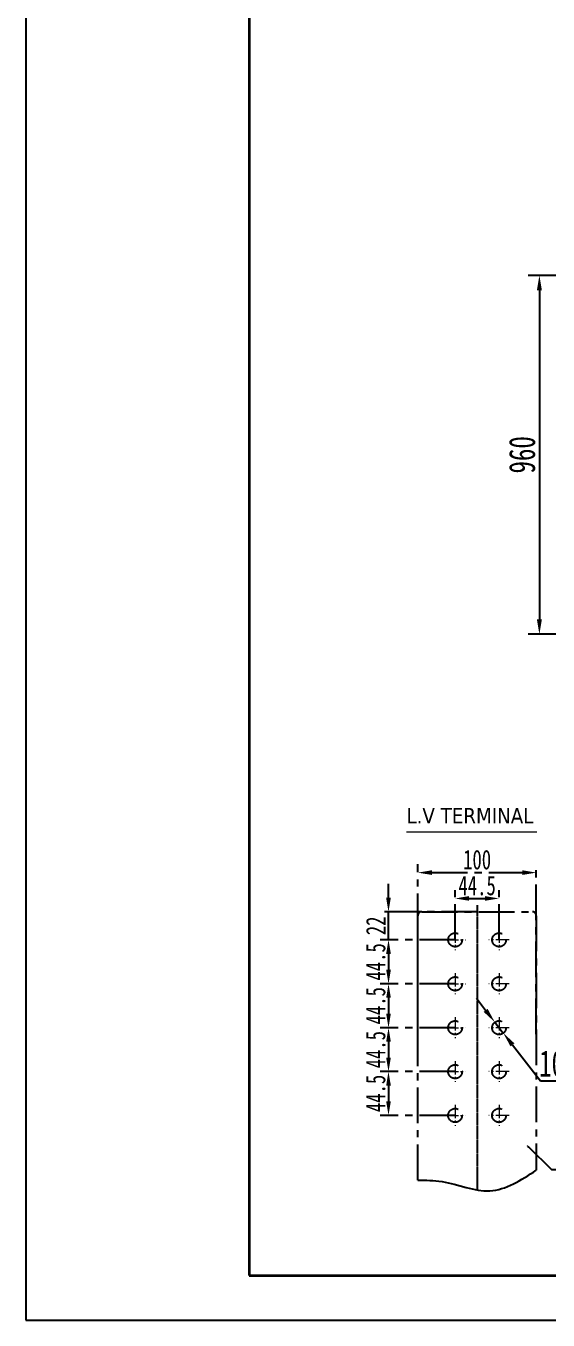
# Model space of a CAD drawing. Extents: x 54056 to 359947, y -41534 to 373650.
# Drawn here: x 77431 to 78827, y -31209 to -27747 of the extents above; entities that cross this region are included whole.
import ezdxf
from ezdxf import colors
from ezdxf.entities.mleader import LeaderData, LeaderLine
from ezdxf.math import Vec2, Vec3

# ---------------------------------------------------------------- set-up
doc = ezdxf.new("R2010")
doc.units = 0
doc.header["$LTSCALE"] = 3
doc.header["$MEASUREMENT"] = 0
for name, pattern in [('CENTER', [50.8, 31.75, -6.35, 6.35, -6.35]), ('CENTERX2', [20.32, 12.7, -2.54, 2.54, -2.54]), ('点画线', [18, 12, -2, 2, -2])]:
    doc.linetypes.add(name, pattern=pattern)
doc.layers.get('0').update_dxf_attribs({"linetype": 'CONTINUOUS', "lineweight": 30})
doc.layers.get('DEFPOINTS').update_dxf_attribs({"linetype": 'CONTINUOUS', "lineweight": 20})
doc.layers.add('1', color=6, linetype='CENTER')
for name, color, linetype, lineweight in [('中心线层', 1, '点画线', 18), ('标注、文本', 3, 'CONTINUOUS', 25), ('粗实线', 7, 'CONTINUOUS', 35), ('铁心', 3, 'CONTINUOUS', 0)]:
    doc.layers.add(name, color=color, linetype=linetype, lineweight=lineweight)
doc.styles.get("Standard").update_dxf_attribs({"font": 'STFANGSO.TTF', "width": 0.7})
doc.styles.add('Tahoma$001', font='tahoma.ttf', dxfattribs={"height": 2.159784})
doc.dimstyles.new('1-15', dxfattribs={"dimscale": 20, "dimtxt": 3.5, "dimasz": 2, "dimexe": 1.5, "dimexo": 0.5, "dimgap": 0.5, "dimtad": 1, "dimtoh": 1, "dimdec": 1, "dimdsep": 46, "dimtxsty": 'Standard', "dimcen": 2.5, "dimclrd": 3, "dimclre": 3, "dimclrt": 3, "dimadec": 0, "dimazin": 2, "dimtfac": 1, "dimtdec": 1, "dimtmove": 0, "dimatfit": 2, "dimfxl": 1, "dimarcsym": 0})
doc.dimstyles.new('郁文书', dxfattribs={"dimscale": 15, "dimtxt": 3.5, "dimasz": 2.5, "dimexe": 1.5, "dimexo": 0, "dimgap": 0.5, "dimtad": 1, "dimtoh": 1, "dimtxsty": 'Standard', "dimcen": 2.5, "dimclrd": 3, "dimclre": 3, "dimclrt": 2, "dimadec": 0, "dimazin": 0, "dimtfac": 1, "dimtmove": 0, "dimatfit": 2, "dimfxl": 1, "dimarcsym": 0})

# ---------------------------------------------------------------- blocks, each defined once
blk = doc.blocks.new('*D26')
at = {"color": 3, "linetype": 'ByBlock', "lineweight": -2, "transparency": 16777216}
for p, q in [((79060.7, -28414.2), (78773.7, -28414.2)), ((78803.7, -28454.2), (78803.7, -29334.2)), ((78990.3, -29374.2), (78773.7, -29374.2))]:
    blk.add_line(p, q, dxfattribs=at)
at = {"color": 3, "linetype": 'ByBlock', "transparency": 16777216}
for points in [[(78797, -28454.2), (78810.4, -28454.2), (78803.7, -28414.2)], [(78797, -29334.2), (78810.4, -29334.2), (78803.7, -29374.2)]]:
    blk.add_solid(points, dxfattribs=at)
at = {"layer": 'DEFPOINTS', "color": 0, "linetype": 'ByBlock', "transparency": 16777216}
for p in [(79070.7, -28414.2), (78803.7, -29374.2), (79000.3, -29374.2)]:
    blk.add_point(p, dxfattribs=at)
at = {"color": 3, "linetype": 'ByBlock', "lineweight": 30, "transparency": 16777216, "insert": (78757.7, -28894.2), "char_height": 70, "attachment_point": 5, "rotation": 90}
blk.add_mtext('960', dxfattribs=at)
blk = doc.blocks.new('*D49')
at = {"layer": '1', "color": 3, "lineweight": -2, "transparency": 16777216}
for p, q in [((78478.7, -30467.9), (78478.7, -29989.3)), ((78516.2, -30011.8), (78758, -30011.8)), ((78795.5, -30443.8), (78795.5, -29989.3))]:
    blk.add_line(p, q, dxfattribs=at)
at = {"layer": '1', "color": 3, "transparency": 16777216}
for points in [[(78516.2, -30005.5), (78516.2, -30018), (78478.7, -30011.8)], [(78758, -30005.5), (78758, -30018), (78795.5, -30011.8)]]:
    blk.add_solid(points, dxfattribs=at)
at = {"layer": 'DEFPOINTS', "color": 0, "transparency": 16777216}
for p in [(78795.5, -30011.8), (78795.5, -30443.8), (78478.7, -30467.9)]:
    blk.add_point(p, dxfattribs=at)
at = {"layer": '1', "color": 2, "transparency": 16777216, "insert": (78637.1, -29977.4), "char_height": 52.5, "attachment_point": 5}
blk.add_mtext('100', dxfattribs=at)
blk = doc.blocks.new('*D50')
at = {"layer": '1', "color": 3, "lineweight": -2, "transparency": 16777216}
for p, q in [((78400.2, -30079), (78400.2, -30041.5)), ((78637.2, -30116.5), (78377.7, -30116.5)), ((78400.2, -30191.7), (78400.2, -30116.5)), ((78578.4, -30191.7), (78377.7, -30191.7)), ((78400.2, -30229.2), (78400.2, -30266.7))]:
    blk.add_line(p, q, dxfattribs=at)
at = {"layer": '1', "color": 3, "transparency": 16777216}
for points in [[(78393.9, -30079), (78406.4, -30079), (78400.2, -30116.5)], [(78393.9, -30229.2), (78406.4, -30229.2), (78400.2, -30191.7)]]:
    blk.add_solid(points, dxfattribs=at)
at = {"layer": 'DEFPOINTS', "color": 0, "transparency": 16777216}
for p in [(78400.2, -30116.5), (78637.2, -30116.5), (78578.4, -30191.7)]:
    blk.add_point(p, dxfattribs=at)
at = {"layer": '1', "color": 2, "transparency": 16777216, "insert": (78366.3, -30154.1), "char_height": 52.5, "attachment_point": 5, "rotation": 90}
blk.add_mtext('22', dxfattribs=at)
blk = doc.blocks.new('*D51')
at = {"layer": '1', "color": 3, "lineweight": -2, "transparency": 16777216}
for p, q in [((78578.4, -30191.7), (78578.4, -30058.4)), ((78615.9, -30080.9), (78658.4, -30080.9)), ((78695.9, -30191.7), (78695.9, -30058.4))]:
    blk.add_line(p, q, dxfattribs=at)
at = {"layer": '1', "color": 3, "transparency": 16777216}
for points in [[(78615.9, -30074.6), (78615.9, -30087.1), (78578.4, -30080.9)], [(78658.4, -30074.6), (78658.4, -30087.1), (78695.9, -30080.9)]]:
    blk.add_solid(points, dxfattribs=at)
at = {"layer": 'DEFPOINTS', "color": 0, "transparency": 16777216}
for p in [(78695.9, -30080.9), (78578.4, -30191.7), (78695.9, -30191.7)]:
    blk.add_point(p, dxfattribs=at)
at = {"layer": '1', "color": 2, "transparency": 16777216, "insert": (78637.2, -30046.5), "char_height": 52.5, "attachment_point": 5}
blk.add_mtext('44.5', dxfattribs=at)
blk = doc.blocks.new('*D52')
at = {"layer": '1', "color": 3, "lineweight": -2, "transparency": 16777216}
for p, q in [((78578.4, -30191.7), (78377.8, -30191.7)), ((78400.3, -30229.2), (78400.3, -30271.7)), ((78578.4, -30309.2), (78377.8, -30309.2))]:
    blk.add_line(p, q, dxfattribs=at)
at = {"layer": '1', "color": 3, "transparency": 16777216}
for points in [[(78394, -30229.2), (78406.5, -30229.2), (78400.3, -30191.7)], [(78394, -30271.7), (78406.5, -30271.7), (78400.3, -30309.2)]]:
    blk.add_solid(points, dxfattribs=at)
at = {"layer": 'DEFPOINTS', "color": 0, "transparency": 16777216}
for p in [(78578.4, -30191.7), (78400.3, -30309.2), (78578.4, -30309.2)]:
    blk.add_point(p, dxfattribs=at)
at = {"layer": '1', "color": 2, "transparency": 16777216, "insert": (78365.9, -30250.5), "char_height": 52.5, "attachment_point": 5, "rotation": 90}
blk.add_mtext('44.5', dxfattribs=at)
blk = doc.blocks.new('*D53')
at = {"layer": 'DEFPOINTS', "color": 0, "transparency": 16777216}
for p in [(78684.5, -30411.8), (78707.1, -30440.9)]:
    blk.add_point(p, dxfattribs=at)
at = {"layer": '标注、文本', "color": 3, "lineweight": -2, "transparency": 16777216}
for p, q in [((78659.9, -30380.2), (78635.4, -30348.6)), ((78684.5, -30411.8), (78707.1, -30440.9)), ((78731.7, -30472.5), (78806.4, -30568.7)), ((78806.4, -30568.7), (79065.4, -30568.7))]:
    blk.add_line(p, q, dxfattribs=at)
at = {"layer": '标注、文本', "color": 3, "transparency": 16777216}
for points in [[(78665.2, -30376.1), (78654.7, -30384.2), (78684.5, -30411.8)], [(78736.9, -30468.4), (78726.4, -30476.6), (78707.1, -30440.9)]]:
    blk.add_solid(points, dxfattribs=at)
at = {"layer": '标注、文本', "color": 3, "transparency": 16777216, "insert": (78940.9, -30522.9), "char_height": 70, "attachment_point": 5}
blk.add_mtext('10-{\\fISOCPEUR|b0|i0|c0|p34;%%C}14.5', dxfattribs=at)
blk = doc.blocks.new('*D54')
at = {"layer": '1', "color": 3, "lineweight": -2, "transparency": 16777216}
for p, q in [((78578.4, -30309.2), (78377.8, -30309.2)), ((78400.3, -30346.7), (78400.3, -30389.2)), ((78578.4, -30426.7), (78377.8, -30426.7))]:
    blk.add_line(p, q, dxfattribs=at)
at = {"layer": '1', "color": 3, "transparency": 16777216}
for points in [[(78394, -30346.7), (78406.5, -30346.7), (78400.3, -30309.2)], [(78394, -30389.2), (78406.5, -30389.2), (78400.3, -30426.7)]]:
    blk.add_solid(points, dxfattribs=at)
at = {"layer": 'DEFPOINTS', "color": 0, "transparency": 16777216}
for p in [(78578.4, -30309.2), (78400.3, -30426.7), (78578.4, -30426.7)]:
    blk.add_point(p, dxfattribs=at)
at = {"layer": '1', "color": 2, "transparency": 16777216, "insert": (78365.9, -30367.9), "char_height": 52.5, "attachment_point": 5, "rotation": 90}
blk.add_mtext('44.5', dxfattribs=at)
blk = doc.blocks.new('*D55')
at = {"layer": '1', "color": 3, "lineweight": -2, "transparency": 16777216}
for p, q in [((78578.4, -30426.7), (78377.8, -30426.7)), ((78400.3, -30464.2), (78400.3, -30506.7)), ((78578.4, -30544.2), (78377.8, -30544.2))]:
    blk.add_line(p, q, dxfattribs=at)
at = {"layer": '1', "color": 3, "transparency": 16777216}
for points in [[(78394, -30464.2), (78406.5, -30464.2), (78400.3, -30426.7)], [(78394, -30506.7), (78406.5, -30506.7), (78400.3, -30544.2)]]:
    blk.add_solid(points, dxfattribs=at)
at = {"layer": 'DEFPOINTS', "color": 0, "transparency": 16777216}
for p in [(78578.4, -30426.7), (78400.3, -30544.2), (78578.4, -30544.2)]:
    blk.add_point(p, dxfattribs=at)
at = {"layer": '1', "color": 2, "transparency": 16777216, "insert": (78365.9, -30485.4), "char_height": 52.5, "attachment_point": 5, "rotation": 90}
blk.add_mtext('44.5', dxfattribs=at)
blk = doc.blocks.new('*D56')
at = {"layer": '1', "color": 3, "lineweight": -2, "transparency": 16777216}
for p, q in [((78578.4, -30543.8), (78377.7, -30543.8)), ((78400.2, -30581.3), (78400.2, -30623.8)), ((78578.4, -30661.3), (78377.7, -30661.3))]:
    blk.add_line(p, q, dxfattribs=at)
at = {"layer": '1', "color": 3, "transparency": 16777216}
for points in [[(78394, -30581.3), (78406.5, -30581.3), (78400.2, -30543.8)], [(78394, -30623.8), (78406.5, -30623.8), (78400.2, -30661.3)]]:
    blk.add_solid(points, dxfattribs=at)
at = {"layer": 'DEFPOINTS', "color": 0, "transparency": 16777216}
for p in [(78578.4, -30543.8), (78400.2, -30661.3), (78578.4, -30661.3)]:
    blk.add_point(p, dxfattribs=at)
at = {"layer": '1', "color": 2, "transparency": 16777216, "insert": (78365.9, -30602.5), "char_height": 52.5, "attachment_point": 5, "rotation": 90}
blk.add_mtext('44.5', dxfattribs=at)
blk = doc.blocks.new('_Dot')
at = {"color": 0, "linetype": 'ByBlock', "lineweight": -2}
blk.add_line((-0.5, 0), (-1, 0), dxfattribs=at)
at = {"color": 0, "linetype": 'ByBlock', "const_width": 0.5}
blk.add_lwpolyline([(-0.25, 0, 1), (0.25, 0, 1)], format="xyb", close=True, dxfattribs=at)

msp = doc.modelspace()

# ---------------------------------------------------------------- linework, layer by layer
at = {"layer": '1'}
for p, q in [((78489.22, -30116.482), (78784.9, -30116.482)), ((78478.66, -30834.15), (78478.66, -30127.042)), ((78795.46, -30127.042), (78795.431, -30808.119))]:
    msp.add_line(p, q, dxfattribs=at)
at = {"layer": '1', "color": 1, "linetype": 'CENTERX2', "lineweight": -3, "ltscale": 0.1}
msp.add_line((78637.174, -30098.957), (78637.073, -30860.539), dxfattribs=at)
at = {"layer": '1'}
for centre in [(78578.431, -30191.722), (78695.888, -30191.741), (78578.431, -30309.202), (78695.851, -30309.221), (78578.394, -30426.682), (78695.814, -30426.701), (78578.357, -30544.162), (78695.777, -30544.181), (78578.321, -30661.289), (78695.74, -30661.308)]:
    msp.add_circle(centre, 18.48, dxfattribs=at)
for centre, start, end in [((78489.22, -30127.042), 90, 180), ((78784.9, -30127.042), 0, 90)]:
    msp.add_arc(centre, 10.56, start, end, dxfattribs=at)
at = {"layer": '中心线层'}
for p, q in [((78578.431, -30163.354), (78578.431, -30219.385)), ((78695.896, -30163.372), (78695.879, -30219.403)), ((78551.152, -30191.722), (78605.71, -30191.722)), ((78723.167, -30191.749), (78668.608, -30191.732)), ((78578.431, -30280.834), (78578.431, -30336.865)), ((78695.86, -30280.852), (78695.842, -30336.883)), ((78551.152, -30309.202), (78605.71, -30309.202)), ((78723.13, -30309.229), (78668.571, -30309.212)), ((78551.115, -30426.682), (78605.674, -30426.682)), ((78578.394, -30398.314), (78578.394, -30454.345)), ((78723.093, -30426.709), (78668.535, -30426.692)), ((78695.823, -30398.332), (78695.805, -30454.363)), ((78578.357, -30515.794), (78578.357, -30571.825)), ((78695.786, -30515.812), (78695.768, -30571.843)), ((78551.078, -30544.162), (78605.637, -30544.162)), ((78723.056, -30544.189), (78668.498, -30544.172)), ((78578.321, -30632.92), (78578.321, -30688.952)), ((78695.749, -30632.939), (78695.732, -30688.97)), ((78551.041, -30661.289), (78605.6, -30661.289)), ((78723.02, -30661.316), (78668.461, -30661.299))]:
    msp.add_line(p, q, dxfattribs=at)
at = {"layer": '标注、文本'}
for p, q in [((77430.68, -24116.634), (77430.68, -31208.82)), ((77430.68, -31208.82), (87460.034, -31208.82))]:
    msp.add_line(p, q, dxfattribs=at)
msp.add_open_spline([(78478.66, -30834.15), (78500.209, -30834.46), (78564.986, -30835.394), (78675.053, -30885.82), (78754.711, -30834.403), (78795.46, -30808.101)], degree=3, knots=[0, 0, 0, 0, 73.60943979, 221.28127785, 375.94621417, 375.94621417, 375.94621417, 375.94621417], dxfattribs=at)
at = {"layer": '粗实线'}
for p, q in [((78027.665, -24236.031), (78027.665, -31089.423)), ((78027.665, -31089.423), (87340.637, -31089.423))]:
    msp.add_line(p, q, dxfattribs=at)
at = {"layer": '铁心'}
msp.add_line((78796.747, -29903.271), (78448.416, -29903.271), dxfattribs=at)

# ---------------------------------------------------------------- texts
at = {"layer": '铁心', "style": 'Tahoma$001'}
msp.add_text('L.V TERMINAL', height=41.32206, dxfattribs=at).set_placement((78448.293, -29880.309))

# ---------------------------------------------------------------- dimensions: what is measured, and where the dimension line sits
at = {"color": 1, "linetype": 'ByBlock', "lineweight": 30}
dim = msp.add_linear_dim(base=(78803.695, -29374.155), p1=(79070.665, -28414.155), p2=(79000.335, -29374.155), angle=90, dimstyle='1-15', dxfattribs=at)
dim.commit()
dim.dimension.update_dxf_attribs({"geometry": '*D26', "text_midpoint": (78757.687, -28894.155)})
at = {"layer": '1'}
for base, p1, p2, text, picture, middle in [((78795.46, -30011.766), (78478.66, -30467.886), (78795.46, -30443.842), '100', '*D49', (78637.06, -30011.766)), ((78695.888, -30080.855), (78578.431, -30191.722), (78695.888, -30191.741), '44.5', '*D51', (78637.159, -30080.855))]:
    dim = msp.add_linear_dim(base=base, p1=p1, p2=p2, text=text, dimstyle='郁文书', override={"dimarcsym": 1}, dxfattribs=at)
    dim.commit()
    dim.dimension.update_dxf_attribs({"geometry": picture, "text_midpoint": middle, "dimtype": 160})
for base, p1, p2, angle, text, picture, middle in [((78400.192, -30116.482), (78578.431, -30191.722), (78637.171, -30116.482), 90, '22', '*D50', (78400.192, -30154.102)), ((78400.279, -30309.202), (78578.431, -30191.722), (78578.431, -30309.202), 270, '44.5', '*D52', (78400.279, -30250.462)), ((78400.279, -30426.682), (78578.431, -30309.202), (78578.431, -30426.682), 270, '44.5', '*D54', (78400.279, -30367.942)), ((78400.279, -30544.162), (78578.431, -30426.682), (78578.431, -30544.162), 270, '44.5', '*D55', (78400.279, -30485.422)), ((78400.243, -30661.289), (78578.394, -30543.809), (78578.394, -30661.289), 270, '44.5', '*D56', (78400.243, -30602.549))]:
    dim = msp.add_linear_dim(base=base, p1=p1, p2=p2, angle=angle, text=text, dimstyle='郁文书', override={"dimarcsym": 1}, dxfattribs=at)
    dim.commit()
    dim.dimension.update_dxf_attribs({"geometry": picture, "text_midpoint": middle, "dimtype": 160})
at = {"layer": '标注、文本'}
dim = msp.add_diameter_dim_2p(p1=(78684.48, -30411.752), p2=(78707.148, -30440.944), text='10-{\\fISOCPEUR|b0|i0|c0|p34;%%C}14.5', dimstyle='1-15', dxfattribs=at)
dim.commit()
dim.dimension.update_dxf_attribs({"geometry": '*D53', "text_midpoint": (78940.896, -30568.749), "dimtype": 163})

# ---------------------------------------------------------------- leaders
at = {"layer": '1'}
ml = msp.add_multileader_mtext('Standard', dxfattribs=at)
ml.set_content('', color=256)
ml.set_leader_properties()
ml.set_arrow_properties(name='DOT')
ml.build(insert=Vec2(0, 0))
ml.multileader.update_dxf_attribs({"text_right_attachment_type": 6, "dogleg_length": 15, "arrow_head_size": 3.6})
ctx = ml.context
ctx.base_point, ctx.char_height, ctx.arrow_head_size, ctx.landing_gap_size, ctx.plane_origin = Vec3(78971.264, -30806.016), 36, 3.6, 18, Vec3(78723.195, -30652.27)
ctx.right_attachment = 6
notes = []
notes.append((ctx, [(0, (1, 1, 0), (78836.264, -30806.016), (1, 0), 135, [(0, [(78771.739, -30742.964)], 0, [])])]))
ctx.mtext.insert, ctx.mtext.flow_direction = Vec3(78989.264, -30788.016), 5
for ctx, leaders in notes:
    for number, flags, end, landing, length, lines in leaders:
        leader = LeaderData()
        leader.index, (leader.has_last_leader_line, leader.has_dogleg_vector, leader.attachment_direction) = number, flags
        leader.last_leader_point, leader.dogleg_vector, leader.dogleg_length = Vec3(end), Vec3(landing), length
        for number, points, colour, breaks in lines:
            line = LeaderLine()
            line.index, line.vertices, line.color, line.breaks = number, Vec3.list(points), colors.encode_raw_color(colour), breaks
            leader.lines.append(line)
        ctx.leaders.append(leader)

doc.saveas('drawing.dxf')
